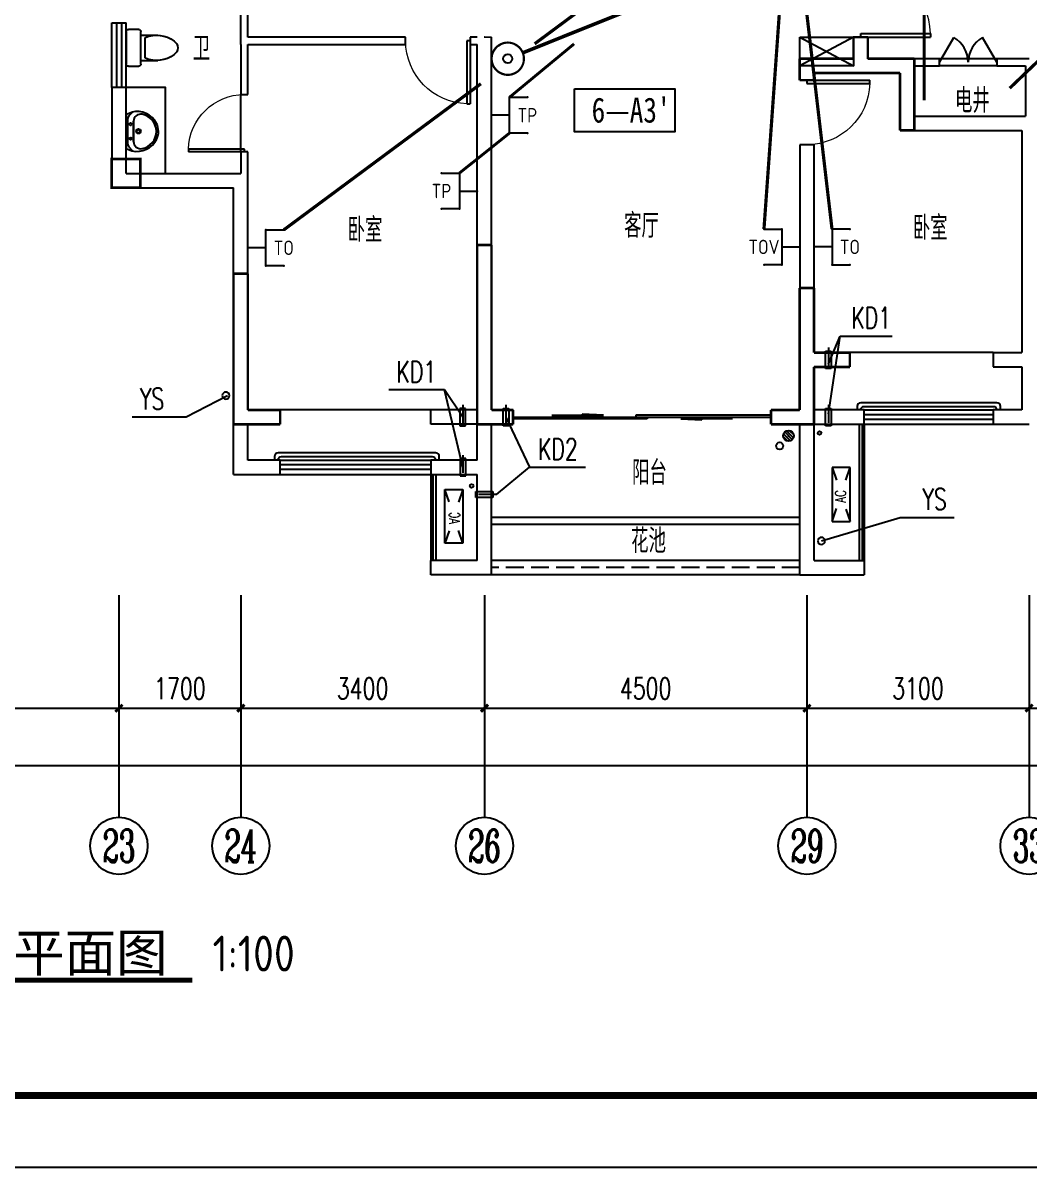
# Model space of a CAD drawing. Extents: x -993182 to -819982, y 169304 to 600104.
# Drawn here: x -864189 to -850148, y 298104 to 314068 of the extents above; entities that cross this region are included whole.
import ezdxf
from ezdxf.enums import TextEntityAlignment as Align

# ---------------------------------------------------------------- set-up
doc = ezdxf.new("R2010")
doc.units = 0
doc.header["$LTSCALE"] = 1000
doc.header["$MEASUREMENT"] = 0
doc.linetypes.add('DASH', pattern=[0.35, 0.25, -0.1])
for name, color, linetype in [('AXIS', 3, 'Continuous'), ('AXIS_TEXT', 7, 'Continuous'), ('DIM_LEAD', 3, 'Continuous'), ('DIM_SYMB', 3, 'Continuous'), ('EQUIP-安防', 3, 'Continuous'), ('EQUIP-通讯', 3, 'Continuous'), ('kan', 146, 'Continuous'), ('KTIAO', 124, 'Continuous'), ('PUB_TEXT', 7, 'Continuous'), ('PUB_TITLE', 146, 'Continuous'), ('VPIPE-污水', 2, 'Continuous'), ('WALL', 4, 'Continuous'), ('WINDOW', 2, 'Continuous'), ('WIRE-信号', 4, 'TG_S'), ('WIRE-综合布线', 5, 'TG_GCS'), ('WIRE-网络', 6, 'TG_TD'), ('WIRE-通讯', 4, 'TG_TP'), ('冷凝水管', 6, 'Continuous'), ('家具', 187, 'Continuous'), ('文字2', 7, 'Continuous'), ('栏杆', 169, 'Continuous'), ('空调、空调洞', 66, 'Continuous'), ('面层', 215, 'Continuous')]:
    doc.layers.add(name, color=color, linetype=linetype)
doc.layers.add('RENDERING', color=125, linetype='Continuous', lineweight=13)
doc.styles.add('-宋体', font='', dxfattribs={"width": 0.8})
doc.styles.add('-黑体', font='simhei.ttf')
doc.styles.add('_ROMANC', font='romanc__.ttf', dxfattribs={"width": 0.700005})
doc.styles.add('_TCH_AXIS', font='COMPLEX', dxfattribs={"bigfont": 'GBCBIG'})
doc.styles.add('_TCH_DIM', font='SIMPLEX', dxfattribs={"bigfont": 'GBCBIG'})
doc.styles.add('_TCH_DIM_T3', font='SIMPLEX', dxfattribs={"width": 0.705882, "bigfont": 'GBCBIG'})
doc.styles.add('_TEL_ATTDEF', font='GBENOR', dxfattribs={"width": 0.8, "height": 3, "bigfont": 'GBCBIG'})
doc.styles.add('_TEL_DIM', font='ICED', dxfattribs={"width": 0.8, "height": 3.5, "bigfont": 'BZHZ'})
doc.styles.add('COMPLEX', font='COMPLEX')
doc.styles.add('DIM_FONT', font='simplex_.ttf', dxfattribs={"width": 0.7, "bigfont": 'GBCBIG'})
doc.styles.get("Standard").update_dxf_attribs({"font": 'gbenor.shx', "bigfont": 'gbcbig.shx'})
doc.styles.add('TG_LINETYPE', font='ICED', dxfattribs={"width": 0.8, "height": 2, "bigfont": 'BZHZ'})
doc.styles.get('-宋体').set_extended_font_data('SimSun')
doc.linetypes.add('TG_GCS', pattern='A,1,-0.6,["GCS",TG_LINETYPE,S=0.1,R=0,X=-0.52,Y=-0.1],0', length=1.6)
doc.linetypes.add('TG_S', pattern='A,1,-0.3,["S",TG_LINETYPE,S=0.1,R=0,X=-0.23,Y=-0.1],0', length=1.3)
doc.linetypes.add('TG_TD', pattern='A,1,-0.45,["TD",TG_LINETYPE,S=0.1,R=0,X=-0.38,Y=-0.1],0', length=1.45)
doc.linetypes.add('TG_TD+TV', pattern='A,1,-0.9,["TD+TV",TG_LINETYPE,S=0.1,R=0,X=-0.82,Y=-0.1],0', length=1.9)
doc.linetypes.add('TG_TP', pattern='A,1,-0.45,["TP",TG_LINETYPE,S=0.1,R=0,X=-0.38,Y=-0.1],0', length=1.45)
doc.linetypes.add('TG_WS', pattern='A,1,-0.45,["WS",TG_LINETYPE,S=0.1,R=0,X=-0.38,Y=-0.1],0', length=1.45)
doc.dimstyles.new('_TCH_ARCH&&100', dxfattribs={"dimtxt": 297.5, "dimasz": 100, "dimexe": 250, "dimexo": 300, "dimgap": 126.25, "dimtad": 1, "dimdec": 0, "dimzin": 0, "dimdsep": 46, "dimtxsty": '_TCH_DIM_T3', "dimblk": 'ARCHTICK', "dimcen": 0.09, "dimclrt": 7, "dimazin": 2, "dimtfac": 1, "dimtdec": 0, "dimtix": 1, "dimtmove": 2, "dimatfit": 3, "dimfxl": 0, "dimtolj": 1, "dimtzin": 0, "dimarcsym": 0})

# ---------------------------------------------------------------- blocks, each defined once
blk = doc.blocks.new('90304092557924')
at = {"layer": 'KTIAO'}
for p, q in [((-375, 125), (-198, 66)), ((-375, 125), (-375, -125)), ((375, 125), (-375, 125)), ((375, 125), (198, 66)), ((375, -125), (375, 125)), ((-203, -68), (-375, -125)), ((-375, -125), (375, -125)), ((200, -67), (375, -125))]:
    blk.add_line(p, q, dxfattribs=at)
at = {"layer": 'KTIAO', "style": '_ROMANC', "width": 0.7}
blk.add_text('AC', height=148.6, dxfattribs=at).set_placement((-113, -66))
at = {"layer": 'KTIAO', "style": 'DIM_FONT', "oblique": 0, "width": 0.6, "flags": 9}
for tag in ['XSIZE', 'YSIZE']:
    blk.add_attdef(tag, (-375, -125), '', height=0.5, dxfattribs=at)
blk = doc.blocks.new('A$C6A1B0631')
at = {"layer": '家具'}
for p, q in [((0, 527), (0, 667)), ((30, 697), (470, 697)), ((500, 667), (500, 527)), ((470, 497), (30, 497)), ((80, 497), (80, 267)), ((420, 497), (420, 267)), ((390, 437), (110, 437))]:
    blk.add_line(p, q, dxfattribs=at)
for centre, radius, start, end in [((30, 667), 30, 90, 180), ((470, 667), 30, 0, 90), ((30, 527), 30, 180, 270), ((470, 527), 30, 270, 0), ((477, 284), 398, 157.4505, 216.6381), ((23, 284), 398, 323.3619, 22.5495), ((250, 108), 110, 213.4509, 326.5491)]:
    blk.add_arc(centre, radius, start, end, dxfattribs=at)
blk = doc.blocks.new('M_E6')
for p, q in [((-240, 0), (-270, -79)), ((240, 0), (-240, 0)), ((-237, 0), (239, 0)), ((240, 0), (270, -79)), ((-213, -36), (-271, -91)), ((-179, -23), (181, -23)), ((141, -105), (-141, -105)), ((-141, -105), (141, -105)), ((217, -37), (274, -95))]:
    blk.add_line(p, q)
for centre, radius in [((-99, -65), 16.3), ((2, -172), 31.6), ((2, -172), 23), ((101, -65), 16.3)]:
    blk.add_circle(centre, radius)
for centre, radius, start, end in [((28, -152), 307, 166.1751, 244.7296), ((-141, -205), 100, 90, 190.5602), ((-179, -73), 50, 90, 133.181), ((-28, -152), 307, 297.0639, 13.8249), ((141, -205), 100, 349.4398, 90), ((181, -73), 50, 44.5607, 90), ((0, -179), 243, 190.5602, 349.4398), ((0, -201), 250, 245.8071, 296.4628), ((28, -152), 307, 266.589, 266.5936)]:
    blk.add_arc(centre, radius, start, end)
at = {"width": 0.8, "flags": 9}
for tag in ['XSIZE', 'YSIZE']:
    blk.add_attdef(tag, (0, 0), '', height=0.5, dxfattribs=at)
blk = doc.blocks.new('TRHH')
at = {"color": 6}
for centre in [(-249202, -461390), (-233616, -461390), (-252617, -471151), (-230201, -471151), (-244307, -473179), (-238511, -473179)]:
    blk.add_circle(centre, 50, dxfattribs=at)
blk = doc.blocks.new('q4')
at = {"color": 3, "const_width": 35}
for points in [[(-494460, -496495), (-494460, -496195)], [(-494460, -496195), (-494260, -496195)], [(-494260, -496495), (-494260, -496195)], [(-495210, -496495), (-494460, -496495)], [(-495210, -496795), (-495210, -496495)], [(-494260, -496495), (-493610, -496495)], [(-493610, -497495), (-493610, -496495)], [(-495010, -496795), (-495210, -496795)], [(-495010, -496695), (-494460, -496695)], [(-495010, -496795), (-495010, -496695)], [(-494460, -496695), (-493810, -496695)], [(-493810, -497495), (-493810, -496695)], [(-493610, -497495), (-493810, -497495)], [(-499710, -501595), (-499710, -499095)], [(-499710, -499095), (-499510, -499095)], [(-499510, -501395), (-499510, -499095)], [(-503110, -501595), (-503110, -499495)], [(-503110, -499495), (-502910, -499495)], [(-502910, -501395), (-502910, -499495)], [(-495210, -500595), (-495210, -499695)], [(-495210, -499695), (-495010, -499695)], [(-495010, -500595), (-495010, -499695)], [(-495210, -501395), (-495210, -500595)], [(-495010, -500595), (-494510, -500595)], [(-494510, -500595), (-494510, -500795)], [(-495010, -500795), (-494510, -500795)], [(-495010, -501595), (-495010, -500795)], [(-502910, -501395), (-502460, -501395)], [(-502460, -501395), (-502460, -501595)], [(-499510, -501395), (-499210, -501395)], [(-499210, -501395), (-499210, -501595)], [(-495610, -501395), (-495210, -501395)], [(-495610, -501595), (-495610, -501395)], [(-503110, -501595), (-502460, -501595)], [(-499710, -501595), (-499210, -501595)], [(-495610, -501595), (-495010, -501595)]]:
    blk.add_lwpolyline(points, dxfattribs=at)
blk.add_lwpolyline([(-504810, -497895), (-504810, -498295), (-504410, -498295), (-504410, -497895)], close=True, dxfattribs=at)
blk = doc.blocks.new('A$C06D6341B')
at = {"layer": '空调、空调洞', "linetype": 'DASH'}
for p, q in [((40, 0), (40, 340)), ((80, 290), (0, 290)), ((0, 290), (0, 50)), ((80, 50), (80, 290)), ((0, 50), (80, 50))]:
    blk.add_line(p, q, dxfattribs=at)
blk = doc.blocks.new('$lvtry$00000171')
for p, q in [((-74, 11), (-11, 74)), ((-70, -27), (27, 70)), ((-53, -53), (53, 53)), ((-27, -70), (70, 27)), ((11, -74), (74, -11))]:
    blk.add_line(p, q)
blk.add_circle((0, 0), 75)
blk.add_point((0, 0))
blk = doc.blocks.new('kt')
at = {"layer": 'DIM_LEAD'}
for p, q in [((-405344, -797559), (-405181, -797175)), ((-405342, -798259), (-405181, -797175)), ((-405342, -798259), (-405181, -797175)), ((-405342, -798259), (-405181, -797175)), ((-405342, -798259), (-405181, -797175)), ((-405342, -798259), (-405181, -797175)), ((-405181, -797175), (-404452, -797175)), ((-410699, -797925), (-411480, -797925)), ((-410444, -799004), (-410699, -797925)), ((-410444, -799004), (-410699, -797925)), ((-410444, -799004), (-410699, -797925)), ((-410444, -799004), (-410699, -797925)), ((-410444, -799004), (-410699, -797925)), ((-410446, -798304), (-410699, -797925)), ((-409844, -798304), (-409515, -799004)), ((-409844, -798304), (-409515, -799004)), ((-409844, -798304), (-409515, -799004)), ((-409844, -798304), (-409515, -799004)), ((-409844, -798304), (-409515, -799004)), ((-409976, -799384), (-409515, -799004)), ((-409515, -799004), (-408734, -799004))]:
    blk.add_line(p, q, dxfattribs=at)
at = {"layer": 'VPIPE-污水'}
blk.add_circle((-406024, -798706, -76424), 50, dxfattribs=at)
at = {"layer": '冷凝水管'}
for centre in [(-405467, -798527, -76424), (-410322, -799264, -76424)]:
    blk.add_circle(centre, 25, dxfattribs=at)
at = {"layer": '家具', "rotation": 89.99999999999999}
blk.add_blockref('$lvtry$00000171', (-405901, -798565, -76424), dxfattribs=at)
at = {"layer": '空调、空调洞', "xscale": -1}
for p, rotation in [((-405384, -797334, -76424), 180), ((-409884, -798134, -76424), 180), ((-405384, -798134, -76424), 180), ((-409976, -799344, -76424), 90)]:
    blk.add_blockref('A$C06D6341B', p, dxfattribs=dict(at, rotation=rotation))
at = {"layer": '空调、空调洞', "rotation": 180}
for p in [(-410406, -798134, -76424), (-410404, -798834, -76424)]:
    blk.add_blockref('A$C06D6341B', p, dxfattribs=at)
at = {"layer": 'DIM_LEAD', "color": 7, "style": '_TCH_DIM', "width": 0.705882}
for s, p in [('KD1', (-405027, -797070)), ('KD1', (-411375, -797820)), ('KD2', (-409399, -798899))]:
    blk.add_text(s, height=297.5, dxfattribs=at).set_placement(p)
blk = doc.blocks.new('trh')
at = {"layer": 'DIM_LEAD'}
for p, q in [((-222492, -471153), (-223070, -471451)), ((-223070, -471451), (-223824, -471451)), ((-214207, -473179), (-213110, -472851)), ((-213110, -472851), (-212355, -472851))]:
    blk.add_line(p, q, dxfattribs=at)
at = {"layer": 'DIM_LEAD', "color": 7, "style": '_TCH_DIM', "width": 0.705882}
for p in [(-223719, -471346), (-212800, -472746)]:
    blk.add_text('YS', height=297.5, dxfattribs=at).set_placement(p)
blk = doc.blocks.new('$DorLib2D$00000231')
at = {"color": 0}
for p, q in [((-0.5, 0), (-0.25, 0.433)), ((0.5, 0), (0.25, 0.433))]:
    blk.add_line(p, q, dxfattribs=at)
for centre, start, end in [((-0.5, 0), 0, 60), ((0.5, 0), 120, 180)]:
    blk.add_arc(centre, 0.5, start, end, dxfattribs=at)
blk = doc.blocks.new('$WINLIB2D$00000001')
at = {"color": 0}
for points in [[(-0.5, 0.5), (-0.5, -0.5)], [(-0.5, 0.5), (0.5, 0.5)], [(0.5, -0.5), (0.5, 0.5)], [(0.5, 0.1667), (-0.5, 0.1667)], [(0.5, -0.1667), (-0.5, -0.1667)], [(-0.5, -0.5), (0.5, -0.5)]]:
    blk.add_lwpolyline(points, dxfattribs=at)
blk = doc.blocks.new('$DorLib2D$00000001')
for p, q in [((0.45, 0.975), (0.5, 0.975)), ((0.45, 0), (0.45, 0.975)), ((0.5, 0), (0.5, 0.975)), ((0.5, 0), (0.45, 0))]:
    blk.add_line(p, q)
at = {"lineweight": 13}
blk.add_arc((0.475, 0), 0.975, 91.4693, 180, dxfattribs=at)
blk = doc.blocks.new('$DorLib2D$00000131')
at = {"color": 0, "linetype": 'Continuous'}
for p, q in [((0.15, 0.125), (0.2319, 0.1973)), ((0.2319, 0.1973), (0.2319, 0.125)), ((-0.5, 0.125), (-0.5, 0)), ((0.0192, 0.125), (-0.5, 0.125)), ((0.0192, 0), (0.0192, 0.125)), ((0.35, 0.125), (0.15, 0.125)), ((-0.5, 0), (0.0192, 0)), ((-0.024, 0), (0.5, 0)), ((-0.024, -0.125), (-0.024, 0)), ((0.5, 0), (0.5, -0.125)), ((-0.35, -0.125), (-0.15, -0.125)), ((-0.2319, -0.1973), (-0.2319, -0.125)), ((-0.15, -0.125), (-0.2319, -0.1973)), ((0.5, -0.125), (-0.024, -0.125))]:
    blk.add_line(p, q, dxfattribs=at)
blk = doc.blocks.new('_AXISO')
blk.add_circle((0, 0), 0.5)
at = {"layer": 'AXIS_TEXT', "style": 'COMPLEX', "width": 1.041667}
blk.add_attdef('A', text='', height=0.56, dxfattribs=at).set_placement((-0.25, -0.28), (0.25, -0.28), align=Align.FIT)
blk = doc.blocks.new('_ArchTick')
at = {"color": 0, "linetype": 'ByBlock', "const_width": 0.4}
blk.add_lwpolyline([(-0.5, -0.5), (0.5, 0.5)], dxfattribs=at)
blk = doc.blocks.new('*D452')
at = {"layer": 'AXIS', "color": 0, "lineweight": -2}
for p, q in [((-254209, -438237), (-254209, -440863)), ((-198509, -438237), (-198509, -440863)), ((-254209, -440613), (-198509, -440613))]:
    blk.add_line(p, q, dxfattribs=at)
at = {"layer": 'Defpoints', "color": 0}
for p in [(-254209, -437937), (-198509, -437937), (-198509, -440613)]:
    blk.add_point(p, dxfattribs=at)
at = {"layer": 'AXIS', "color": 0, "lineweight": -2, "xscale": 100, "yscale": 100, "zscale": 100, "rotation": 180}
blk.add_blockref('_ArchTick', (-254209, -440613), dxfattribs=at)
at = {"layer": 'AXIS', "color": 0, "lineweight": -2, "xscale": 100, "yscale": 100, "zscale": 100}
blk.add_blockref('_ArchTick', (-198509, -440613), dxfattribs=at)
at = {"layer": 'AXIS', "color": 7, "insert": (-226359, -440338), "char_height": 297.5, "attachment_point": 5, "style": '_TCH_DIM_T3'}
blk.add_mtext('\\A1;55700', dxfattribs=at)
blk = doc.blocks.new('*D462')
at = {"layer": 'AXIS', "color": 0, "lineweight": -2}
for p, q in [((-228709, -438237), (-228709, -440063)), ((-224009, -438237), (-224009, -440063)), ((-228709, -439813), (-224009, -439813))]:
    blk.add_line(p, q, dxfattribs=at)
at = {"layer": 'Defpoints', "color": 0}
for p in [(-228709, -437937), (-224009, -437937), (-224009, -439813)]:
    blk.add_point(p, dxfattribs=at)
at = {"layer": 'AXIS', "color": 0, "lineweight": -2, "xscale": 100, "yscale": 100, "zscale": 100, "rotation": 180}
blk.add_blockref('_ArchTick', (-228709, -439813), dxfattribs=at)
at = {"layer": 'AXIS', "color": 0, "lineweight": -2, "xscale": 100, "yscale": 100, "zscale": 100}
blk.add_blockref('_ArchTick', (-224009, -439813), dxfattribs=at)
at = {"layer": 'AXIS', "color": 7, "insert": (-226359, -439538), "char_height": 297.5, "attachment_point": 5, "style": '_TCH_DIM_T3'}
blk.add_mtext('\\A1;4700', dxfattribs=at)
blk = doc.blocks.new('*D463')
at = {"layer": 'AXIS', "color": 0, "lineweight": -2}
for p, q in [((-224009, -438237), (-224009, -440063)), ((-222309, -438237), (-222309, -440063)), ((-224009, -439813), (-222309, -439813))]:
    blk.add_line(p, q, dxfattribs=at)
at = {"layer": 'Defpoints', "color": 0}
for p in [(-224009, -437937), (-222309, -437937), (-222309, -439813)]:
    blk.add_point(p, dxfattribs=at)
at = {"layer": 'AXIS', "color": 0, "lineweight": -2, "xscale": 100, "yscale": 100, "zscale": 100, "rotation": 180}
blk.add_blockref('_ArchTick', (-224009, -439813), dxfattribs=at)
at = {"layer": 'AXIS', "color": 0, "lineweight": -2, "xscale": 100, "yscale": 100, "zscale": 100}
blk.add_blockref('_ArchTick', (-222309, -439813), dxfattribs=at)
at = {"layer": 'AXIS', "color": 7, "insert": (-223159, -439538), "char_height": 297.5, "attachment_point": 5, "style": '_TCH_DIM_T3'}
blk.add_mtext('\\A1;1700', dxfattribs=at)
blk = doc.blocks.new('*D464')
at = {"layer": 'AXIS', "color": 0, "lineweight": -2}
for p, q in [((-222309, -438237), (-222309, -440063)), ((-218909, -438237), (-218909, -440063)), ((-222309, -439813), (-218909, -439813))]:
    blk.add_line(p, q, dxfattribs=at)
at = {"layer": 'Defpoints', "color": 0}
for p in [(-222309, -437937), (-218909, -437937), (-218909, -439813)]:
    blk.add_point(p, dxfattribs=at)
at = {"layer": 'AXIS', "color": 0, "lineweight": -2, "xscale": 100, "yscale": 100, "zscale": 100, "rotation": 180}
blk.add_blockref('_ArchTick', (-222309, -439813), dxfattribs=at)
at = {"layer": 'AXIS', "color": 0, "lineweight": -2, "xscale": 100, "yscale": 100, "zscale": 100}
blk.add_blockref('_ArchTick', (-218909, -439813), dxfattribs=at)
at = {"layer": 'AXIS', "color": 7, "insert": (-220609, -439538), "char_height": 297.5, "attachment_point": 5, "style": '_TCH_DIM_T3'}
blk.add_mtext('\\A1;3400', dxfattribs=at)
blk = doc.blocks.new('*D465')
at = {"layer": 'AXIS', "color": 0, "lineweight": -2}
for p, q in [((-218909, -438237), (-218909, -440063)), ((-214409, -438237), (-214409, -440063)), ((-218909, -439813), (-214409, -439813))]:
    blk.add_line(p, q, dxfattribs=at)
at = {"layer": 'Defpoints', "color": 0}
for p in [(-218909, -437937), (-214409, -437937), (-214409, -439813)]:
    blk.add_point(p, dxfattribs=at)
at = {"layer": 'AXIS', "color": 0, "lineweight": -2, "xscale": 100, "yscale": 100, "zscale": 100, "rotation": 180}
blk.add_blockref('_ArchTick', (-218909, -439813), dxfattribs=at)
at = {"layer": 'AXIS', "color": 0, "lineweight": -2, "xscale": 100, "yscale": 100, "zscale": 100}
blk.add_blockref('_ArchTick', (-214409, -439813), dxfattribs=at)
at = {"layer": 'AXIS', "color": 7, "insert": (-216659, -439538), "char_height": 297.5, "attachment_point": 5, "style": '_TCH_DIM_T3'}
blk.add_mtext('\\A1;4500', dxfattribs=at)
blk = doc.blocks.new('*D466')
at = {"layer": 'AXIS', "color": 0, "lineweight": -2}
for p, q in [((-214409, -438237), (-214409, -440063)), ((-211309, -438237), (-211309, -440063)), ((-214409, -439813), (-211309, -439813))]:
    blk.add_line(p, q, dxfattribs=at)
at = {"layer": 'Defpoints', "color": 0}
for p in [(-214409, -437937), (-211309, -437937), (-211309, -439813)]:
    blk.add_point(p, dxfattribs=at)
at = {"layer": 'AXIS', "color": 0, "lineweight": -2, "xscale": 100, "yscale": 100, "zscale": 100, "rotation": 180}
blk.add_blockref('_ArchTick', (-214409, -439813), dxfattribs=at)
at = {"layer": 'AXIS', "color": 0, "lineweight": -2, "xscale": 100, "yscale": 100, "zscale": 100}
blk.add_blockref('_ArchTick', (-211309, -439813), dxfattribs=at)
at = {"layer": 'AXIS', "color": 7, "insert": (-212859, -439538), "char_height": 297.5, "attachment_point": 5, "style": '_TCH_DIM_T3'}
blk.add_mtext('\\A1;3100', dxfattribs=at)
blk = doc.blocks.new('*D467')
at = {"layer": 'AXIS', "color": 0, "lineweight": -2}
for p, q in [((-211309, -438237), (-211309, -440063)), ((-208209, -438237), (-208209, -440063)), ((-211309, -439813), (-208209, -439813))]:
    blk.add_line(p, q, dxfattribs=at)
at = {"layer": 'Defpoints', "color": 0}
for p in [(-211309, -437937), (-208209, -437937), (-208209, -439813)]:
    blk.add_point(p, dxfattribs=at)
at = {"layer": 'AXIS', "color": 0, "lineweight": -2, "xscale": 100, "yscale": 100, "zscale": 100, "rotation": 180}
blk.add_blockref('_ArchTick', (-211309, -439813), dxfattribs=at)
at = {"layer": 'AXIS', "color": 0, "lineweight": -2, "xscale": 100, "yscale": 100, "zscale": 100}
blk.add_blockref('_ArchTick', (-208209, -439813), dxfattribs=at)
at = {"layer": 'AXIS', "color": 7, "insert": (-209759, -439538), "char_height": 297.5, "attachment_point": 5, "style": '_TCH_DIM_T3'}
blk.add_mtext('\\A1;3100', dxfattribs=at)
blk = doc.blocks.new('$equip$00001847')
for p, q in [((-0.5, 0.499), (-0.5, 0.999)), ((0.5, 0.999), (0.5, 0.499)), ((0.5, 0.499), (-0.5, 0.499)), ((0, 0.5), (0, 0))]:
    blk.add_line(p, q)
for p in [(-0.5, 0.999), (0.5, 0.999), (-0.5, 0.499), (0.5, 0.499), (0, 0)]:
    blk.add_point(p)
at = {"color": 7, "style": '_TEL_DIM'}
blk.add_attdef('$TEXT$', text='', height=0.4, dxfattribs=at).set_placement((0, 0.999), align=Align.MIDDLE_CENTER)
at = {"color": 7, "style": '_TEL_DIM', "flags": 1}
blk.add_attdef('A', text='', height=0.00002, dxfattribs=at).set_placement((0, 0), align=Align.MIDDLE_CENTER)
blk = doc.blocks.new('$equip$00002479')
at = {"const_width": 0.04}
blk.add_lwpolyline([(-0.3, 0, 1), (0.3, 0, 1), (-0.3, 0, 0.942883)], format="xyb", dxfattribs=at)
for radius in [0.3, 0.0841]:
    blk.add_circle((0, 0), radius)
for p in [(0, 0.3), (-0.3, 0), (0.3, 0), (0, -0.3)]:
    blk.add_point(p)
at = {"color": 7, "style": '_TEL_DIM', "flags": 1}
blk.add_attdef('A', text='', height=0.00002, dxfattribs=at).set_placement((0, 0), align=Align.MIDDLE_CENTER)
blk = doc.blocks.new('5#、7#楼参照')
at = {"layer": 'AXIS'}
for p, q in [((-224008.8, -439891.3), (-224008.8, -441333.5)), ((-222308.8, -439891.3), (-222308.8, -441333.5)), ((-218908.8, -439891.3), (-218908.8, -441333.5)), ((-214408.8, -439891.3), (-214408.8, -441333.5)), ((-211308.8, -439891.3), (-211308.8, -441333.5))]:
    blk.add_line(p, q, dxfattribs=at)
at = {"layer": 'kan'}
for p, q in [((-213608.8, -435850.9), (-213608.8, -437750.9)), ((-219658.8, -436550.9), (-219658.8, -437750.9))]:
    blk.add_line(p, q, dxfattribs=at)
at = {"layer": 'kan', "color": 124, "elevation": 0}
for points in [[(-214508.8, -437150.9), (-218808.8, -437150.9), (-218808.8, -437150.9)], [(-214508.8, -437250.9), (-218808.8, -437250.9)]]:
    blk.add_lwpolyline(points, dxfattribs=at)
at = {"layer": 'kan'}
for points in [[(-214508.8, -437750.9), (-218808.8, -437750.9)], [(-214508.8, -437950.9), (-218808.8, -437950.9)]]:
    blk.add_lwpolyline(points, dxfattribs=at)
at = {"layer": 'kan', "linetype": 'DASH'}
blk.add_lwpolyline([(-214508.8, -437850.9), (-218808.8, -437850.9)], dxfattribs=at)
at = {"layer": 'PUB_TITLE'}
blk.add_lwpolyline([(-265242.7, -446215.5), (-181142.7, -446215.5), (-181142.7, -386815.5), (-265242.7, -386815.5)], close=True, dxfattribs=at)
at = {"layer": 'PUB_TITLE', "const_width": 100}
blk.add_lwpolyline([(-262742.7, -445215.5), (-182142.7, -445215.5), (-182142.7, -387815.5), (-262742.7, -387815.5)], close=True, dxfattribs=at)
at = {"layer": 'WALL'}
for p, q in [((-222308.8, -430550.9), (-222308.8, -429350.9)), ((-222208.8, -430450.9), (-222208.8, -429350.9)), ((-222308.8, -430550.9), (-222308.8, -431250.9)), ((-220008.8, -430450.9), (-222208.8, -430450.9)), ((-222208.8, -430550.9), (-220008.8, -430550.9)), ((-222208.8, -431250.9), (-222208.8, -430550.9)), ((-220008.8, -430550.9), (-220008.8, -430450.9)), ((-219008.8, -430450.9), (-219108.8, -430450.9)), ((-219108.8, -430450.9), (-219108.8, -430550.9)), ((-219108.8, -430550.9), (-219008.8, -430550.9)), ((-219008.8, -435650.9), (-219008.8, -430550.9)), ((-218914.7, -430445.6), (-218909.1, -430445.3)), ((-218909.1, -430445.3), (-218808.8, -430450.9)), ((-218808.8, -430550.9), (-218808.8, -430450.9)), ((-218808.8, -435650.9), (-218808.8, -430550.9)), ((-213558.8, -430450.9), (-213758.8, -430450.9)), ((-213758.8, -430450.9), (-213758.8, -430750.9)), ((-213558.8, -430750.9), (-213558.8, -430450.9)), ((-214508.8, -430750.9), (-214508.8, -431050.9)), ((-214508.8, -430750.9), (-213758.8, -430750.9)), ((-213558.8, -430750.9), (-213008.8, -430750.9)), ((-212558.8, -430750.9), (-213008.8, -430750.9)), ((-212908.8, -430850.9), (-212908.8, -431550.9)), ((-212908.8, -430850.9), (-212558.8, -430850.9)), ((-212558.8, -430850.9), (-212558.8, -430750.9)), ((-211308.8, -430750.9), (-211758.8, -430750.9)), ((-211758.8, -430750.9), (-211758.8, -430850.9)), ((-211758.8, -430850.9), (-211358.8, -430850.9)), ((-211358.8, -430850.9), (-211358.8, -431550.9)), ((-214308.8, -431050.9), (-214308.8, -430950.9)), ((-214308.8, -430950.9), (-213658.8, -430950.9)), ((-213658.8, -430950.9), (-213108.8, -430950.9)), ((-213108.8, -430950.9), (-213108.8, -431750.9)), ((-223908.8, -431150.9), (-224108.8, -431150.9)), ((-224108.8, -431150.9), (-224108.8, -432550.9)), ((-223908.8, -432350.9), (-223908.8, -431150.9)), ((-214508.8, -431050.9), (-214308.8, -431050.9)), ((-222308.8, -431250.9), (-222208.8, -431250.9)), ((-212908.8, -431550.9), (-211358.8, -431550.9)), ((-213108.8, -431750.9), (-211408.8, -431750.9)), ((-211408.8, -431750.9), (-211408.8, -434850.9)), ((-214308.8, -431950.9), (-214508.8, -431950.9)), ((-214508.8, -431950.9), (-214508.8, -434950.9)), ((-214308.8, -434850.9), (-214308.8, -431950.9)), ((-222208.8, -432050.9), (-222308.8, -432050.9)), ((-222308.8, -432050.9), (-222308.8, -432350.9)), ((-222208.8, -432450.9), (-222208.8, -432050.9)), ((-223908.8, -432350.9), (-222308.8, -432350.9)), ((-222208.8, -435650.9), (-222208.8, -432450.9)), ((-224108.8, -432550.9), (-222408.8, -432550.9)), ((-222408.8, -435750.9), (-222408.8, -432550.9)), ((-214308.8, -434850.9), (-213808.8, -434850.9)), ((-213808.8, -434850.9), (-213808.8, -435050.9)), ((-211808.8, -434850.9), (-211408.8, -434850.9)), ((-211808.8, -434850.9), (-211808.8, -435050.9)), ((-214508.8, -435650.9), (-214508.8, -434950.9)), ((-214308.8, -435050.9), (-213808.8, -435050.9)), ((-214308.8, -435650.9), (-214308.8, -435050.9)), ((-211808.8, -435050.9), (-211408.8, -435050.9)), ((-211408.8, -435050.9), (-211408.8, -435650.9)), ((-222208.8, -435650.9), (-221758.8, -435650.9)), ((-221758.8, -435650.9), (-221758.8, -435850.9)), ((-219008.8, -435650.9), (-219658.8, -435650.9)), ((-219658.8, -435850.9), (-219658.8, -435650.9)), ((-218508.8, -435650.9), (-218808.8, -435650.9)), ((-218508.8, -435850.9), (-218508.8, -435650.9)), ((-214508.8, -435650.9), (-214908.8, -435650.9)), ((-214908.8, -435650.9), (-214908.8, -435850.9)), ((-213608.8, -435650.9), (-214308.8, -435650.9)), ((-213608.8, -435850.9), (-213608.8, -435650.9)), ((-211408.8, -435650.9), (-211808.8, -435650.9)), ((-211808.8, -435650.9), (-211808.8, -435850.9)), ((-222408.8, -436550.9), (-222408.8, -435750.9)), ((-222208.8, -436350.9), (-222208.8, -435850.9)), ((-222208.8, -435850.9), (-221758.8, -435850.9)), ((-219008.8, -435850.9), (-219658.8, -435850.9)), ((-219008.8, -436350.9), (-219008.8, -435850.9)), ((-218808.8, -435850.9), (-218508.8, -435850.9)), ((-218808.8, -436450.9), (-218808.8, -435850.9)), ((-214908.8, -435850.9), (-214508.8, -435850.9)), ((-214508.8, -437950.9), (-214508.8, -435850.9)), ((-214308.8, -435850.9), (-213608.8, -435850.9)), ((-214308.8, -437750.9), (-214308.8, -435850.9)), ((-211808.8, -435850.9), (-211308.8, -435850.9)), ((-221758.8, -436350.9), (-222208.8, -436350.9)), ((-221758.8, -436550.9), (-221758.8, -436350.9)), ((-219008.8, -436350.9), (-219658.8, -436350.9)), ((-219658.8, -436350.9), (-219658.8, -436550.9)), ((-218808.8, -437950.9), (-218808.8, -436450.9)), ((-222408.8, -436550.9), (-221758.8, -436550.9)), ((-219658.8, -436550.9), (-219008.8, -436550.9)), ((-219008.8, -437750.9), (-219008.8, -436550.9)), ((-219008.8, -437750.9), (-219658.8, -437750.9)), ((-219658.8, -437950.9), (-219658.8, -437750.9)), ((-214308.8, -437750.9), (-213608.8, -437750.9)), ((-213608.8, -437750.9), (-213608.8, -437950.9)), ((-218808.8, -437950.9), (-219658.8, -437950.9)), ((-214508.8, -437950.9), (-213608.8, -437950.9))]:
    blk.add_line(p, q, dxfattribs=at)
at = {"layer": 'WINDOW'}
for p, q in [((-211758.8, -430750.9, 0), (-212558.8, -430750.9, 0)), ((-211758.8, -430850.9, 0), (-212558.8, -430850.9, 0)), ((-222308.8, -432050.9, 0), (-222308.8, -431250.9, 0)), ((-211808.8, -434850.9), (-213808.8, -434850.9)), ((-219658.8, -435650.9), (-221758.8, -435650.9))]:
    blk.add_line(p, q, dxfattribs=at)
at = {"layer": '家具'}
blk.add_lwpolyline([(-214508.8, -430450.9), (-213758.8, -430450.9), (-213758.8, -430850.9), (-214508.8, -430850.9)], close=True, dxfattribs=at)
for points in [[(-213758.8, -430450.9), (-214508.8, -430850.9)], [(-214508.8, -430450.9), (-213758.8, -430850.9)], [(-223908.8, -432350.9), (-223358.8, -432350.9), (-223358.8, -431450.9), (-223358.8, -431150.9), (-223908.8, -431150.9)]]:
    blk.add_lwpolyline(points, dxfattribs=at)
at = {"layer": '栏杆'}
for p, q in [((-213678.8, -435850.9), (-213678.8, -437750.9)), ((-213638.8, -435850.9), (-213638.8, -437750.9)), ((-219628.8, -436550.9), (-219628.8, -437750.9)), ((-219588.8, -436550.9), (-219588.8, -437750.9))]:
    blk.add_line(p, q, dxfattribs=at)
for points in [[(-211708.8, -435650.9), (-211708.8, -435600.9, 0.4142136), (-211758.8, -435550.9), (-213658.8, -435550.9, 0.4142136), (-213708.8, -435600.9), (-213708.8, -435650.9)], [(-213658.8, -435650.9), (-213658.8, -435650.9, -0.4142136), (-213608.8, -435600.9), (-211808.8, -435600.9, -0.4142136), (-211758.8, -435650.9), (-211758.8, -435650.9)], [(-219538.8, -436350.9), (-219538.8, -436300.9, 0.4142136), (-219588.8, -436250.9), (-221788.8, -436250.9, 0.4142136), (-221838.8, -436300.9), (-221838.8, -436350.9)], [(-221788.8, -436350.9), (-221788.8, -436350.9, -0.4142136), (-221738.8, -436300.9), (-219638.8, -436300.9, -0.4142136), (-219588.8, -436350.9), (-219588.8, -436350.9)]]:
    blk.add_lwpolyline(points, format="xyb", dxfattribs=at)
at = {"color": 6, "xscale": -1}
blk.add_blockref('TRHH', (-452717.6, 35700), dxfattribs=at)
at = {"layer": 'AXIS'}
ref = blk.add_blockref('_AXISO', (-224008.8, -441733.5), dxfattribs=dict(at, xscale=800, yscale=800, zscale=800))
ref.add_attrib('A', '23', dxfattribs={"layer": 'AXIS_TEXT', "height": 452.55, "style": '_TCH_AXIS', "width": 0.617647}).set_placement((-224235.1, -441959.8), (-223782.5, -441959.8), align=Align.FIT)
ref = blk.add_blockref('_AXISO', (-222308.8, -441733.5), dxfattribs=dict(at, xscale=800, yscale=800, zscale=800))
ref.add_attrib('A', '24', dxfattribs={"layer": 'AXIS_TEXT', "height": 452.55, "style": '_TCH_AXIS', "width": 0.583333}).set_placement((-222535.1, -441959.8), (-222082.5, -441959.8), align=Align.FIT)
ref = blk.add_blockref('_AXISO', (-218908.8, -441733.5), dxfattribs=dict(at, xscale=800, yscale=800, zscale=800))
ref.add_attrib('A', '26', dxfattribs={"layer": 'AXIS_TEXT', "height": 452.55, "style": '_TCH_AXIS', "width": 0.617647}).set_placement((-219135.1, -441959.8), (-218682.5, -441959.8), align=Align.FIT)
ref = blk.add_blockref('_AXISO', (-214408.8, -441733.5), dxfattribs=dict(at, xscale=800, yscale=800, zscale=800))
ref.add_attrib('A', '29', dxfattribs={"layer": 'AXIS_TEXT', "height": 452.55, "style": '_TCH_AXIS', "width": 0.617647}).set_placement((-214635.1, -441959.8), (-214182.5, -441959.8), align=Align.FIT)
ref = blk.add_blockref('_AXISO', (-211308.8, -441733.5), dxfattribs=dict(at, xscale=800, yscale=800, zscale=800))
ref.add_attrib('A', '33', dxfattribs={"layer": 'AXIS_TEXT', "height": 452.55, "style": '_TCH_AXIS', "width": 0.636364}).set_placement((-211535.1, -441959.8), (-211082.5, -441959.8), align=Align.FIT)
at = {"layer": 'RENDERING', "rotation": 90.00000000000001}
blk.add_blockref('90304092557924', (-213931.6, -436830.4), dxfattribs=at)
at = {"layer": 'RENDERING', "xscale": -1, "rotation": 270}
blk.add_blockref('90304092557924', (-219334.9, -437133.9), dxfattribs=at)
at = {"layer": 'WINDOW'}
for name, p, xscale, yscale, zscale, rotation in [('$DorLib2D$00000001', (-213658.8, -429950.9), 1000, 1000, 1000, 270), ('$WINLIB2D$00000001', (-224008.8, -430700.9), -900, 200, -900, 270), ('$DorLib2D$00000231', (-212158.8, -430800.9), -800, -800, -800, 180.0000000000118), ('$DorLib2D$00000001', (-214408.8, -431500.9), 900, -900, 900, 90), ('$DorLib2D$00000001', (-222258.8, -431650.9), -800, 800, -800, 90), ('$WINLIB2D$00000001', (-212708.8, -435750.9), -1800, 200, -1800, 180), ('$WINLIB2D$00000001', (-220708.8, -436450.9), 2100, -200, 2100, 359.9999999999843)]:
    blk.add_blockref(name, p, dxfattribs=dict(at, xscale=xscale, yscale=yscale, zscale=zscale, rotation=rotation))
for name, p, xscale, yscale, zscale in [('$DorLib2D$00000001', (-219558.8, -430500.9), 900, -900, 900), ('$DorLib2D$00000131', (-216708.8, -435750.9), 3600, -200, 3600)]:
    blk.add_blockref(name, p, dxfattribs=dict(at, xscale=xscale, yscale=yscale, zscale=zscale))
at = {"layer": '家具', "xscale": -1.03000020980835, "yscale": 1.03000020980835, "zscale": 1.03000020980835, "rotation": 90}
blk.add_blockref('A$C6A1B0631', (-223190.7, -430341.4), dxfattribs=at)
at = {"layer": '家具', "rotation": 90.00000000000001}
blk.add_blockref('M_E6', (-223908.8, -431765), dxfattribs=at)
at = {"layer": '面层'}
for name, p in [('kt', (191234.9, 362553.2)), ('trh', (0, 35700)), ('q4', (280700.7, 65744.1))]:
    blk.add_blockref(name, p, dxfattribs=at)
at = {"layer": 'AXIS'}
for p1, p2, distance, picture, middle in [((-254208.8, -437936.5), (-198508.8, -437936.5), -2677, '*D452', (-226358.8, -440338.5)), ((-228708.8, -437936.5), (-224008.8, -437936.5), -1877, '*D462', (-226358.8, -439538.5)), ((-224008.8, -437936.5), (-222308.8, -437936.5), -1877, '*D463', (-223158.8, -439538.5)), ((-222308.8, -437936.5), (-218908.8, -437936.5), -1877, '*D464', (-220608.8, -439538.5)), ((-218908.8, -437936.5), (-214408.8, -437936.5), -1877, '*D465', (-216658.8, -439538.5)), ((-214408.8, -437936.5), (-211308.8, -437936.5), -1877, '*D466', (-212858.8, -439538.5)), ((-211308.8, -437936.5), (-208208.8, -437936.5), -1877, '*D467', (-209758.8, -439538.5))]:
    dim = blk.add_aligned_dim(p1=p1, p2=p2, distance=distance, dimstyle='_TCH_ARCH&&100', dxfattribs=at)
    dim.commit()
    dim.dimension.update_dxf_attribs({"geometry": picture, "text_midpoint": middle})

msp = doc.modelspace()

# ---------------------------------------------------------------- linework, layer by layer
at = {"layer": 'DIM_SYMB', "const_width": 70}
msp.add_lwpolyline([(-868624, 300710), (-861823, 300710)], dxfattribs=at)
at = {"layer": 'WIRE-信号', "linetype": 'TG_WS', "const_width": 50, "elevation": 0}
msp.add_lwpolyline([(-857213, 313651), (-853724, 315048)], dxfattribs=at)
at = {"layer": 'WIRE-综合布线', "linetype": 'TG_GCS', "const_width": 45, "elevation": 0}
for points in [[(-847698, 315764), (-850420, 313156)], [(-851613, 312988), (-851613, 315366)]]:
    msp.add_lwpolyline(points, dxfattribs=at)
at = {"layer": 'WIRE-网络', "linetype": 'TG_TD+TV', "const_width": 45, "elevation": 0}
for points in [[(-857048, 313776), (-853679, 316274)], [(-853848, 311192), (-853499, 316094)], [(-860549, 311180), (-857798, 313219)]]:
    msp.add_lwpolyline(points, dxfattribs=at)
at = {"layer": 'WIRE-网络', "linetype": 'TG_TD', "const_width": 45, "elevation": 0}
msp.add_lwpolyline([(-853409, 315553), (-852899, 311192)], dxfattribs=at)
at = {"layer": 'WIRE-通讯', "color": 4, "linetype": 'TG_TP', "const_width": 40, "elevation": 0}
for points in [[(-857399, 313030), (-856498, 313775)], [(-858098, 311972), (-857399, 312530)]]:
    msp.add_lwpolyline(points, dxfattribs=at)
at = {"layer": '文字2', "color": 5}
msp.add_lwpolyline([(-856494, 313147), (-855094, 313147), (-855094, 312547), (-856494, 312547)], close=True, dxfattribs=at)

# ---------------------------------------------------------------- block references
at = {"layer": 'EQUIP-安防', "xscale": 750.7507507507505, "yscale": 750.7507507507505, "zscale": 750.7507507507505}
msp.add_blockref('$equip$00002479', (-857423, 313568, 0), dxfattribs=at)
at = {"layer": 'EQUIP-通讯'}
ref = msp.add_blockref('$equip$00001847', (-857648, 312780, 0), dxfattribs=dict(at, xscale=500, yscale=500, zscale=500, rotation=269.9999999999927))
ref.add_attrib('$TEXT$', 'TP', dxfattribs={"layer": '0', "color": 7, "height": 200, "rotation": 360, "style": '_TEL_ATTDEF'}).set_placement((-857149, 312780, 0), align=Align.MIDDLE_CENTER)
ref = msp.add_blockref('$equip$00001847', (-857848, 311722, 0), dxfattribs=dict(at, xscale=500, yscale=500, zscale=500, rotation=89.99999999999258))
ref.add_attrib('$TEXT$', 'TP', dxfattribs={"layer": '0', "color": 7, "height": 200, "rotation": 360, "style": '_TEL_ATTDEF'}).set_placement((-858348, 311722, 0), align=Align.MIDDLE_CENTER)
ref = msp.add_blockref('$equip$00001847', (-861048, 310930, 0), dxfattribs=dict(at, xscale=500, yscale=500, zscale=500, rotation=269.9999999999924))
ref.add_attrib('$TEXT$', 'TO', dxfattribs={"layer": '0', "color": 7, "height": 200, "rotation": 360, "style": '_TEL_ATTDEF'}).set_placement((-860549, 310930, 0), align=Align.MIDDLE_CENTER)
ref = msp.add_blockref('$equip$00001847', (-853348, 310942, 0), dxfattribs=dict(at, xscale=500, yscale=500, zscale=500, rotation=89.99999999999278))
ref.add_attrib('$TEXT$', 'TOV', dxfattribs={"layer": '0', "color": 7, "height": 200, "rotation": 360, "style": '_TEL_ATTDEF'}).set_placement((-853848, 310942, 0), align=Align.MIDDLE_CENTER)
ref = msp.add_blockref('$equip$00001847', (-853148, 310942, 0), dxfattribs=dict(at, xscale=-500, yscale=500, zscale=500, rotation=269.9999999999907))
ref.add_attrib('$TEXT$', 'TO', dxfattribs={"layer": '0', "color": 7, "height": 200, "rotation": 360, "style": '_TEL_ATTDEF'}).set_placement((-852649, 310942, 0), align=Align.MIDDLE_CENTER)
at = {"layer": '面层'}
msp.add_blockref('5#、7#楼参照', (-638840, 744319), dxfattribs=at)

# ---------------------------------------------------------------- texts
at = {"layer": 'DIM_SYMB', "color": 7, "style": '-黑体'}
msp.add_text('四～八层弱电平面图', height=525.7, dxfattribs=at).set_placement((-868624, 300833, 153000))
at = {"layer": 'DIM_SYMB', "color": 7}
msp.add_text('1:100', height=500, dxfattribs=at).set_placement((-861543, 300833, 153000))
at = {"layer": 'PUB_TEXT'}
for s, height, p in [('卫', 338, (-861818, 313542)), ('电井', 337.6, (-851183, 312814)), ('卧室', 337.6, (-859659, 311011, 0)), ('客厅', 337.6, (-855800, 311070, 0)), ('卧室', 337.6, (-851771, 311039, 0)), ('阳台', 337.6, (-855689, 307624, 0)), ('花池', 337.6, (-855702, 306673, 0))]:
    msp.add_text(s, height=height, dxfattribs=at).set_placement(p)
at = {"layer": '文字2', "color": 63, "style": '-宋体', "width": 0.8}
msp.add_text("6—A3'", height=350, dxfattribs=at).set_placement((-855702, 312852), align=Align.MIDDLE_CENTER)

doc.saveas('drawing.dxf')
